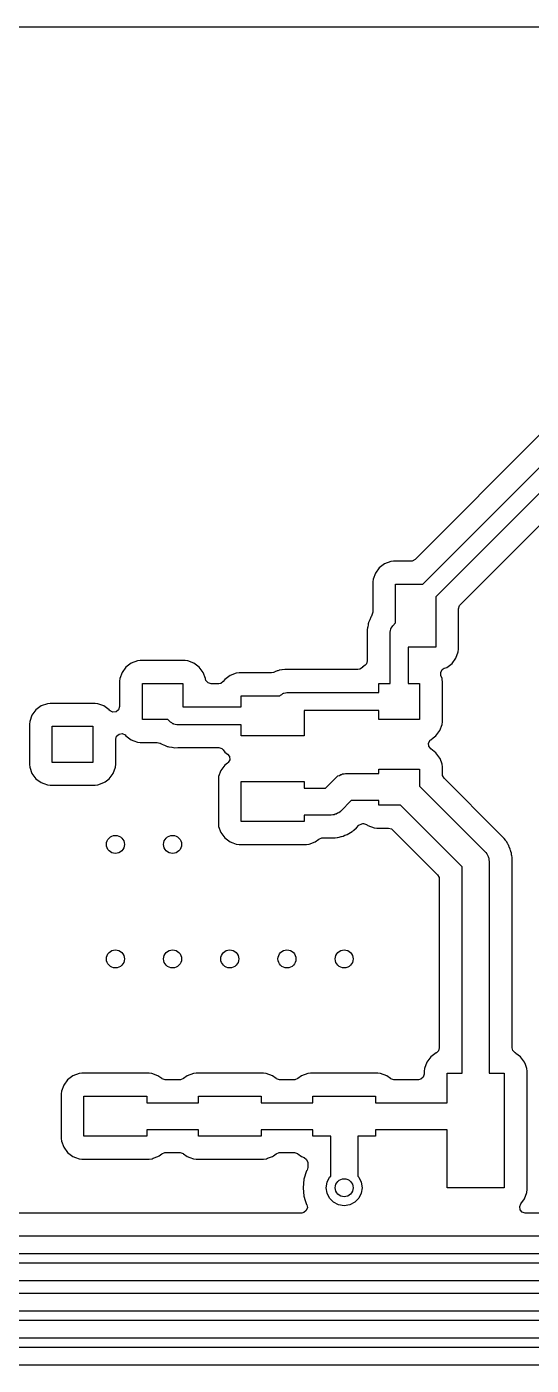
# Model space of a CAD drawing. Extents: x 0.01 to 3.19, y 0.01 to 3.99.
# Drawn here: x 1.072 to 1.514, y 2.82 to 3.99 of the extents above; entities that cross this region are included whole.
import ezdxf

# ---------------------------------------------------------------- set-up
doc = ezdxf.new("R2010")
doc.units = 0
doc.header["$MEASUREMENT"] = 0
doc.layers.add('BLACK', color=7, linetype='CONTINUOUS')

msp = doc.modelspace()

# ---------------------------------------------------------------- linework, layer by layer
at = {"layer": 'BLACK', "linetype": 'CONTINUOUS'}
for p, q in [((0.015374, 3.98959), (3.18463, 3.98959)), ((1.52353, 3.63548), (1.41202, 3.52397)), ((1.41886, 3.5025), (1.545, 3.62864)), ((1.55864, 3.62), (1.43, 3.49136)), ((1.45147, 3.48453), (1.56548, 3.59853)), ((1.3907, 3.52226), (1.38531, 3.52025)), ((1.39308, 3.52252), (1.3907, 3.52226)), ((1.3907, 3.52226), (1.3907, 3.52226)), ((1.40852, 3.52252), (1.39308, 3.52252)), ((1.40957, 3.52263), (1.40852, 3.52252)), ((1.41202, 3.52397), (1.40957, 3.52263)), ((1.37725, 3.51219), (1.37524, 3.5068)), ((1.3807, 3.5168), (1.37725, 3.51219)), ((1.37725, 3.51219), (1.37725, 3.51219)), ((1.38531, 3.52025), (1.3807, 3.5168)), ((1.38531, 3.52025), (1.38531, 3.52025)), ((1.37524, 3.5068), (1.37498, 3.50442)), ((1.37498, 3.50442), (1.37498, 3.47802)), ((1.37524, 3.5068), (1.37524, 3.5068)), ((1.395, 3.46864), (1.395, 3.5025)), ((1.395, 3.5025), (1.41886, 3.5025)), ((1.43, 3.49136), (1.43, 3.4475)), ((1.37392, 3.4748), (1.37348, 3.47402)), ((1.37408, 3.47517), (1.37392, 3.4748)), ((1.37417, 3.47531), (1.37408, 3.47517)), ((1.37419, 3.47534), (1.37417, 3.47531)), ((1.3742, 3.47535), (1.37419, 3.47534)), ((1.37424, 3.47542), (1.3742, 3.47535)), ((1.37498, 3.47802), (1.37422, 3.47543)), ((1.37422, 3.47543), (1.37424, 3.47542)), ((1.45002, 3.48102), (1.45081, 3.4837)), ((1.45002, 3.44559), (1.45002, 3.48102)), ((1.45081, 3.4837), (1.45147, 3.48453)), ((1.37053, 3.46476), (1.37008, 3.46233)), ((1.37055, 3.4649), (1.37053, 3.46476)), ((1.37085, 3.46735), (1.37055, 3.4649)), ((1.37099, 3.46773), (1.37085, 3.46735)), ((1.37123, 3.46859), (1.37099, 3.46773)), ((1.3713, 3.46899), (1.37123, 3.46859)), ((1.37232, 3.47124), (1.3713, 3.46899)), ((1.3713, 3.46899), (1.3713, 3.46899)), ((1.37237, 3.47138), (1.37232, 3.47124)), ((1.37325, 3.47369), (1.37237, 3.47138)), ((1.37348, 3.47402), (1.37325, 3.47369)), ((1.39055, 3.46192), (1.3907, 3.46323)), ((1.3907, 3.46323), (1.39094, 3.46361)), ((1.39094, 3.46361), (1.39104, 3.46405)), ((1.39104, 3.46405), (1.39186, 3.46508)), ((1.39186, 3.46508), (1.39256, 3.4662)), ((1.39256, 3.4662), (1.395, 3.46864)), ((1.37008, 3.46233), (1.37023, 3.45986)), ((1.37023, 3.45986), (1.37024, 3.45971)), ((1.37024, 3.45971), (1.37024, 3.43552)), ((1.39026, 3.46063), (1.39055, 3.46192)), ((1.39026, 3.41565), (1.39026, 3.46063)), ((1.43, 3.4475), (1.406, 3.4475)), ((1.406, 3.4475), (1.406, 3.41565)), ((1.44775, 3.43781), (1.44976, 3.4432)), ((1.44976, 3.4432), (1.45002, 3.44559)), ((1.15922, 3.42995), (1.15577, 3.42534)), ((1.16383, 3.4334), (1.15922, 3.42995)), ((1.16922, 3.43541), (1.16383, 3.4334)), ((1.16383, 3.4334), (1.16383, 3.4334)), ((1.17161, 3.43567), (1.16922, 3.43541)), ((1.16922, 3.43541), (1.16922, 3.43541)), ((1.21087, 3.43567), (1.17161, 3.43567)), ((1.17161, 3.43567), (1.17161, 3.43567)), ((1.21326, 3.43541), (1.21087, 3.43567)), ((1.21087, 3.43567), (1.21087, 3.43567)), ((1.21865, 3.4334), (1.21326, 3.43541)), ((1.21326, 3.43541), (1.21326, 3.43541)), ((1.22326, 3.42995), (1.21865, 3.4334)), ((1.21865, 3.4334), (1.21865, 3.4334)), ((1.22671, 3.42534), (1.22326, 3.42995)), ((1.29563, 3.42748), (1.29318, 3.42718)), ((1.29578, 3.4275), (1.29563, 3.42748)), ((1.2982, 3.42795), (1.29578, 3.4275)), ((1.30025, 3.42782), (1.2982, 3.42795)), ((1.30067, 3.4278), (1.30025, 3.42782)), ((1.30082, 3.4278), (1.30067, 3.4278)), ((1.36201, 3.4278), (1.30082, 3.4278)), ((1.36375, 3.42811), (1.36201, 3.4278)), ((1.36599, 3.42978), (1.36375, 3.42811)), ((1.36611, 3.42995), (1.36599, 3.42978)), ((1.36825, 3.43155), (1.36611, 3.42995)), ((1.36611, 3.42995), (1.36611, 3.42995)), ((1.36945, 3.43284), (1.36825, 3.43155)), ((1.37024, 3.43552), (1.36945, 3.43284)), ((1.43443, 3.42535), (1.43577, 3.42781)), ((1.43577, 3.42781), (1.43755, 3.42895)), ((1.43755, 3.42895), (1.43969, 3.42975)), ((1.43969, 3.42975), (1.43974, 3.42978)), ((1.43974, 3.42978), (1.4443, 3.4332)), ((1.4443, 3.4332), (1.44775, 3.43781)), ((1.44775, 3.43781), (1.44775, 3.43781)), ((1.44775, 3.43781), (1.44775, 3.43781)), ((1.15376, 3.41995), (1.1535, 3.41756)), ((1.1535, 3.41756), (1.1535, 3.39545)), ((1.15577, 3.42534), (1.15376, 3.41995)), ((1.15376, 3.41995), (1.15376, 3.41995)), ((1.15577, 3.42534), (1.15577, 3.42534)), ((1.17352, 3.38415), (1.17352, 3.41565)), ((1.17352, 3.41565), (1.20896, 3.41565)), ((1.20896, 3.41565), (1.20896, 3.39537)), ((1.22872, 3.41995), (1.22671, 3.42534)), ((1.22671, 3.42534), (1.22671, 3.42534)), ((1.22671, 3.42534), (1.22671, 3.42534)), ((1.22873, 3.41982), (1.22872, 3.41995)), ((1.22872, 3.41995), (1.22872, 3.41995)), ((1.22915, 3.41829), (1.22873, 3.41982)), ((1.23098, 3.41618), (1.22915, 3.41829)), ((1.23367, 3.41539), (1.23098, 3.41618)), ((1.24202, 3.41571), (1.24029, 3.41539)), ((1.24426, 3.41738), (1.24202, 3.41571)), ((1.2457, 3.4193), (1.24426, 3.41738)), ((1.25031, 3.42275), (1.2457, 3.4193)), ((1.2557, 3.42476), (1.25031, 3.42275)), ((1.25031, 3.42275), (1.25031, 3.42275)), ((1.25808, 3.42502), (1.2557, 3.42476)), ((1.2557, 3.42476), (1.2557, 3.42476)), ((1.28656, 3.42502), (1.25808, 3.42502)), ((1.28832, 3.42534), (1.28656, 3.42502)), ((1.28915, 3.42566), (1.28832, 3.42534)), ((1.28929, 3.42571), (1.28915, 3.42566)), ((1.29154, 3.42673), (1.28929, 3.42571)), ((1.29194, 3.4268), (1.29154, 3.42673)), ((1.2928, 3.42704), (1.29194, 3.4268)), ((1.29318, 3.42718), (1.2928, 3.42704)), ((1.38041, 3.40778), (1.38041, 3.41565)), ((1.38041, 3.41565), (1.39026, 3.41565)), ((1.406, 3.41565), (1.41585, 3.41565)), ((1.41585, 3.41565), (1.41585, 3.38415)), ((1.43463, 3.42257), (1.43443, 3.42535)), ((1.43561, 3.41995), (1.43463, 3.42257)), ((1.4358, 3.41816), (1.43561, 3.41995)), ((1.43561, 3.41995), (1.43561, 3.41995)), ((1.43587, 3.41756), (1.4358, 3.41816)), ((1.43587, 3.38224), (1.43587, 3.41756)), ((1.24029, 3.41539), (1.23367, 3.41539)), ((1.26, 3.39537), (1.26, 3.405)), ((1.26, 3.405), (1.29386, 3.405)), ((1.29386, 3.405), (1.29433, 3.40547)), ((1.29433, 3.40547), (1.29545, 3.40617)), ((1.29545, 3.40617), (1.29649, 3.407)), ((1.29649, 3.407), (1.29692, 3.4071)), ((1.29692, 3.4071), (1.2973, 3.40733)), ((1.2973, 3.40733), (1.29861, 3.40748)), ((1.29861, 3.40748), (1.2999, 3.40778)), ((1.2999, 3.40778), (1.38041, 3.40778)), ((1.08048, 3.39255), (1.07703, 3.38794)), ((1.08509, 3.396), (1.08048, 3.39255)), ((1.09048, 3.39801), (1.08509, 3.396)), ((1.08509, 3.396), (1.08509, 3.396)), ((1.09287, 3.39827), (1.09048, 3.39801)), ((1.09048, 3.39801), (1.09048, 3.39801)), ((1.13213, 3.39827), (1.09287, 3.39827)), ((1.09287, 3.39827), (1.09287, 3.39827)), ((1.13452, 3.39801), (1.13213, 3.39827)), ((1.13213, 3.39827), (1.13213, 3.39827)), ((1.13991, 3.396), (1.13452, 3.39801)), ((1.13452, 3.39801), (1.13452, 3.39801)), ((1.14452, 3.39255), (1.13991, 3.396)), ((1.13991, 3.396), (1.13991, 3.396)), ((1.14457, 3.39248), (1.14452, 3.39255)), ((1.14529, 3.3917), (1.14457, 3.39248)), ((1.15272, 3.39277), (1.1506, 3.39094)), ((1.1535, 3.39545), (1.15272, 3.39277)), ((1.20896, 3.39537), (1.26, 3.39537)), ((1.07502, 3.38255), (1.07476, 3.38016)), ((1.07703, 3.38794), (1.07502, 3.38255)), ((1.07502, 3.38255), (1.07502, 3.38255)), ((1.07703, 3.38794), (1.07703, 3.38794)), ((1.14784, 3.39054), (1.14529, 3.3917)), ((1.1506, 3.39094), (1.14784, 3.39054)), ((1.19585, 3.38415), (1.17352, 3.38415)), ((1.19807, 3.38193), (1.19585, 3.38415)), ((1.19919, 3.38123), (1.19807, 3.38193)), ((1.20023, 3.38041), (1.19919, 3.38123)), ((1.38041, 3.39203), (1.315, 3.39203)), ((1.315, 3.39203), (1.315, 3.37)), ((1.38041, 3.38415), (1.38041, 3.39203)), ((1.41585, 3.38415), (1.38041, 3.38415)), ((1.43561, 3.37985), (1.43587, 3.38224)), ((1.07476, 3.38016), (1.07476, 3.34484)), ((1.09478, 3.34675), (1.09478, 3.37825)), ((1.09478, 3.37825), (1.13022, 3.37825)), ((1.13022, 3.37825), (1.13022, 3.34675)), ((1.15024, 3.36695), (1.15102, 3.36963)), ((1.15102, 3.36963), (1.15314, 3.37146)), ((1.15314, 3.37146), (1.1559, 3.37186)), ((1.1559, 3.37186), (1.15845, 3.3707)), ((1.15845, 3.3707), (1.15917, 3.36992)), ((1.15917, 3.36992), (1.15922, 3.36985)), ((1.15922, 3.36985), (1.16383, 3.3664)), ((1.20066, 3.38031), (1.20023, 3.38041)), ((1.20104, 3.38007), (1.20066, 3.38031)), ((1.20235, 3.37992), (1.20104, 3.38007)), ((1.20364, 3.37963), (1.20235, 3.37992)), ((1.26, 3.37963), (1.20364, 3.37963)), ((1.26, 3.37), (1.26, 3.37963)), ((1.315, 3.37), (1.26, 3.37)), ((1.42779, 3.36809), (1.43015, 3.36985)), ((1.43015, 3.36985), (1.4336, 3.37446)), ((1.4336, 3.37446), (1.43561, 3.37985)), ((1.15024, 3.34484), (1.15024, 3.36695)), ((1.16383, 3.3664), (1.16383, 3.3664)), ((1.16383, 3.3664), (1.16383, 3.3664)), ((1.16383, 3.3664), (1.16616, 3.36553)), ((1.16616, 3.36553), (1.16922, 3.36439)), ((1.16922, 3.36439), (1.16922, 3.36439)), ((1.16922, 3.36439), (1.17161, 3.36413)), ((1.17161, 3.36413), (1.17161, 3.36413)), ((1.17161, 3.36413), (1.17161, 3.36413)), ((1.17161, 3.36413), (1.1866, 3.36413)), ((1.1866, 3.36413), (1.18881, 3.36352)), ((1.18881, 3.36352), (1.18883, 3.36358)), ((1.18883, 3.36358), (1.18911, 3.36345)), ((1.18911, 3.36345), (1.18911, 3.36345)), ((1.18911, 3.36345), (1.18947, 3.36329)), ((1.18947, 3.36329), (1.19025, 3.36285)), ((1.19025, 3.36285), (1.19058, 3.36262)), ((1.19058, 3.36262), (1.19188, 3.36213)), ((1.19188, 3.36213), (1.19289, 3.36174)), ((1.19289, 3.36174), (1.19303, 3.36169)), ((1.19303, 3.36169), (1.19528, 3.36067)), ((1.19528, 3.36067), (1.19568, 3.3606)), ((1.19568, 3.3606), (1.19654, 3.36036)), ((1.19654, 3.36036), (1.19692, 3.36022)), ((1.19692, 3.36022), (1.19937, 3.35992)), ((1.19937, 3.35992), (1.19952, 3.3599)), ((1.19952, 3.3599), (1.20195, 3.35945)), ((1.20195, 3.35945), (1.20441, 3.3596)), ((1.20441, 3.3596), (1.20456, 3.35961)), ((1.20456, 3.35961), (1.24029, 3.35961)), ((1.24029, 3.35961), (1.24297, 3.35882)), ((1.24297, 3.35882), (1.24426, 3.35762)), ((1.24426, 3.35762), (1.2457, 3.3557)), ((1.42376, 3.36355), (1.4251, 3.36601)), ((1.42396, 3.36077), (1.42376, 3.36355)), ((1.42563, 3.35853), (1.42396, 3.36077)), ((1.4251, 3.36601), (1.42563, 3.36647)), ((1.42563, 3.36647), (1.42779, 3.36809)), ((1.43015, 3.35515), (1.42563, 3.35853)), ((1.13022, 3.34675), (1.09478, 3.34675)), ((1.2457, 3.3557), (1.24801, 3.35397)), ((1.24801, 3.34603), (1.2457, 3.3443)), ((1.24801, 3.35397), (1.24968, 3.35173)), ((1.24854, 3.34649), (1.24801, 3.34603)), ((1.24988, 3.34895), (1.24854, 3.34649)), ((1.24968, 3.35173), (1.24988, 3.34895)), ((1.4336, 3.35054), (1.43015, 3.35515)), ((1.4338, 3.35), (1.4336, 3.35054)), ((1.4336, 3.35054), (1.4336, 3.35054)), ((1.4336, 3.35054), (1.4336, 3.35054)), ((1.43561, 3.34515), (1.4338, 3.35)), ((1.07476, 3.34484), (1.07502, 3.34245)), ((1.07502, 3.34245), (1.07502, 3.34245)), ((1.07502, 3.34245), (1.07703, 3.33706)), ((1.07703, 3.33706), (1.07703, 3.33706)), ((1.07703, 3.33706), (1.08048, 3.33245)), ((1.14452, 3.33245), (1.14797, 3.33706)), ((1.14797, 3.33706), (1.14998, 3.34245)), ((1.14797, 3.33706), (1.14797, 3.33706)), ((1.14797, 3.33706), (1.14797, 3.33706)), ((1.14998, 3.34245), (1.15001, 3.34276)), ((1.15001, 3.34276), (1.15024, 3.34484)), ((1.15024, 3.34484), (1.15024, 3.34484)), ((1.24024, 3.3343), (1.23998, 3.33192)), ((1.24225, 3.33969), (1.24024, 3.3343)), ((1.24024, 3.3343), (1.24024, 3.3343)), ((1.2457, 3.3443), (1.24225, 3.33969)), ((1.24225, 3.33969), (1.24225, 3.33969)), ((1.34287, 3.33345), (1.34316, 3.3337)), ((1.34316, 3.3337), (1.34326, 3.33383)), ((1.34326, 3.33383), (1.3435, 3.33397)), ((1.3435, 3.33397), (1.34455, 3.33484)), ((1.34455, 3.33484), (1.34579, 3.33539)), ((1.34579, 3.33539), (1.34695, 3.33611)), ((1.34695, 3.33611), (1.34776, 3.33626)), ((1.34776, 3.33626), (1.34852, 3.3366)), ((1.34852, 3.3366), (1.34988, 3.33666)), ((1.34988, 3.33666), (1.35122, 3.33691)), ((1.35122, 3.33691), (1.38041, 3.33691)), ((1.38041, 3.33691), (1.38041, 3.34085)), ((1.38041, 3.34085), (1.41585, 3.34085)), ((1.41585, 3.34085), (1.41585, 3.32605)), ((1.43587, 3.34276), (1.43561, 3.34515)), ((1.43561, 3.34515), (1.43561, 3.34515)), ((1.43587, 3.3364), (1.43587, 3.34276)), ((1.43587, 3.34276), (1.43587, 3.34276)), ((1.43598, 3.33535), (1.43587, 3.3364)), ((1.43732, 3.33289), (1.43598, 3.33535)), ((1.08048, 3.33245), (1.08509, 3.329)), ((1.08509, 3.329), (1.08509, 3.329)), ((1.08509, 3.329), (1.08509, 3.329)), ((1.08509, 3.329), (1.08742, 3.32813)), ((1.08742, 3.32813), (1.09048, 3.32699)), ((1.09048, 3.32699), (1.09048, 3.32699)), ((1.09048, 3.32699), (1.09287, 3.32673)), ((1.09287, 3.32673), (1.09287, 3.32673)), ((1.09287, 3.32673), (1.09287, 3.32673)), ((1.09287, 3.32673), (1.09287, 3.32673)), ((1.09287, 3.32673), (1.13213, 3.32673)), ((1.13213, 3.32673), (1.13452, 3.32699)), ((1.13213, 3.32673), (1.13213, 3.32673)), ((1.13213, 3.32673), (1.13213, 3.32673)), ((1.13213, 3.32673), (1.13213, 3.32673)), ((1.13452, 3.32699), (1.13991, 3.329)), ((1.13452, 3.32699), (1.13452, 3.32699)), ((1.13452, 3.32699), (1.13452, 3.32699)), ((1.13991, 3.329), (1.14098, 3.3298)), ((1.14098, 3.3298), (1.14452, 3.33245)), ((1.23998, 3.33192), (1.23998, 3.29308)), ((1.26, 3.295), (1.26, 3.33)), ((1.26, 3.33), (1.315, 3.33)), ((1.315, 3.33), (1.315, 3.32431)), ((1.315, 3.32431), (1.33373, 3.32431)), ((1.33373, 3.32431), (1.34287, 3.33345)), ((1.41585, 3.32605), (1.47335, 3.26855)), ((1.48497, 3.28524), (1.43732, 3.33289)), ((1.35611, 3.31329), (1.34697, 3.30415)), ((1.38041, 3.31329), (1.35611, 3.31329)), ((1.38041, 3.30935), (1.38041, 3.31329)), ((1.33862, 3.30069), (1.315, 3.30069)), ((1.315, 3.30069), (1.315, 3.295)), ((1.33996, 3.30094), (1.33862, 3.30069)), ((1.34133, 3.301), (1.33996, 3.30094)), ((1.34208, 3.30134), (1.34133, 3.301)), ((1.34289, 3.30149), (1.34208, 3.30134)), ((1.34405, 3.3022), (1.34289, 3.30149)), ((1.3453, 3.30276), (1.34405, 3.3022)), ((1.34635, 3.30363), (1.3453, 3.30276)), ((1.34658, 3.30377), (1.34635, 3.30363)), ((1.34668, 3.3039), (1.34658, 3.30377)), ((1.34697, 3.30415), (1.34668, 3.3039)), ((1.39914, 3.30935), (1.38041, 3.30935)), ((1.45319, 3.2553), (1.39914, 3.30935)), ((1.23998, 3.29308), (1.24024, 3.2907)), ((1.24024, 3.2907), (1.24024, 3.2907)), ((1.24024, 3.2907), (1.24225, 3.28531)), ((1.315, 3.295), (1.26, 3.295)), ((1.35719, 3.28657), (1.35778, 3.28694)), ((1.35778, 3.28694), (1.35859, 3.28746)), ((1.35859, 3.28746), (1.36072, 3.28959)), ((1.36072, 3.28959), (1.36295, 3.29181)), ((1.36295, 3.29181), (1.36541, 3.29315)), ((1.36541, 3.29315), (1.36646, 3.29327)), ((1.36646, 3.29327), (1.36684, 3.29327)), ((1.36684, 3.29327), (1.36952, 3.29248)), ((1.36952, 3.29248), (1.36981, 3.29228)), ((1.36981, 3.29228), (1.37043, 3.29181)), ((1.37043, 3.29181), (1.37072, 3.2916)), ((1.37072, 3.2916), (1.37611, 3.28959)), ((1.37611, 3.28959), (1.37611, 3.28959)), ((1.37611, 3.28959), (1.3785, 3.28933)), ((1.3785, 3.28933), (1.3785, 3.28933)), ((1.3785, 3.28933), (1.3785, 3.28933)), ((1.3785, 3.28933), (1.3888, 3.28933)), ((1.3888, 3.28933), (1.39148, 3.28854)), ((1.39148, 3.28854), (1.3923, 3.28788)), ((1.3923, 3.28788), (1.43172, 3.24847)), ((1.24225, 3.28531), (1.24225, 3.28531)), ((1.24225, 3.28531), (1.2457, 3.2807)), ((1.2457, 3.2807), (1.25031, 3.27725)), ((1.25031, 3.27725), (1.25031, 3.27725)), ((1.25031, 3.27725), (1.25031, 3.27725)), ((1.25031, 3.27725), (1.25263, 3.27638)), ((1.25263, 3.27638), (1.2557, 3.27524)), ((1.2557, 3.27524), (1.2557, 3.27524)), ((1.2557, 3.27524), (1.25808, 3.27498)), ((1.31692, 3.27498), (1.3193, 3.27524)), ((1.3193, 3.27524), (1.32469, 3.27725)), ((1.3193, 3.27524), (1.3193, 3.27524)), ((1.3193, 3.27524), (1.3193, 3.27524)), ((1.32469, 3.27725), (1.32476, 3.2773)), ((1.32476, 3.2773), (1.32794, 3.27968)), ((1.32794, 3.27968), (1.33056, 3.28066)), ((1.33056, 3.28066), (1.33091, 3.28067)), ((1.33091, 3.28067), (1.34221, 3.28067)), ((1.34221, 3.28067), (1.34383, 3.28104)), ((1.34221, 3.28067), (1.34221, 3.28067)), ((1.34383, 3.28104), (1.3441, 3.28109)), ((1.3441, 3.28109), (1.34575, 3.28127)), ((1.34575, 3.28127), (1.34732, 3.28182)), ((1.34732, 3.28182), (1.34758, 3.2819)), ((1.34758, 3.2819), (1.3492, 3.28227)), ((1.3492, 3.28227), (1.3507, 3.28299)), ((1.3507, 3.28299), (1.35095, 3.28309)), ((1.35095, 3.28309), (1.35252, 3.28364)), ((1.35252, 3.28364), (1.35393, 3.28452)), ((1.35393, 3.28452), (1.35417, 3.28466)), ((1.35417, 3.28466), (1.35566, 3.28538)), ((1.35566, 3.28538), (1.35696, 3.28641)), ((1.35696, 3.28641), (1.35719, 3.28657)), ((1.49004, 3.28017), (1.48497, 3.28524)), ((1.49093, 3.27876), (1.49004, 3.28017)), ((1.49109, 3.27854), (1.49093, 3.27876)), ((1.49212, 3.27724), (1.49109, 3.27854)), ((1.49275, 3.27594), (1.49212, 3.27724)), ((1.49284, 3.27574), (1.49275, 3.27594)), ((1.49298, 3.2755), (1.49284, 3.27574)), ((1.49343, 3.27477), (1.49298, 3.2755)), ((1.25808, 3.27498), (1.25808, 3.27498)), ((1.25808, 3.27498), (1.25809, 3.27498)), ((1.25809, 3.27498), (1.25809, 3.27498)), ((1.25809, 3.27498), (1.31691, 3.27498)), ((1.31691, 3.27498), (1.31691, 3.27498)), ((1.31691, 3.27498), (1.31692, 3.27498)), ((1.31692, 3.27498), (1.31692, 3.27498)), ((1.47335, 3.26855), (1.4736, 3.26825)), ((1.4736, 3.26825), (1.47373, 3.26815)), ((1.47373, 3.26815), (1.47387, 3.26792)), ((1.47387, 3.26792), (1.47474, 3.26687)), ((1.47474, 3.26687), (1.4753, 3.26562)), ((1.4753, 3.26562), (1.47601, 3.26446)), ((1.47601, 3.26446), (1.47616, 3.26365)), ((1.47616, 3.26365), (1.4765, 3.2629)), ((1.49386, 3.2741), (1.49343, 3.27477)), ((1.49441, 3.27253), (1.49386, 3.2741)), ((1.49451, 3.27227), (1.49441, 3.27253)), ((1.49523, 3.27078), (1.49451, 3.27227)), ((1.49547, 3.26973), (1.49523, 3.27078)), ((1.4956, 3.26916), (1.49547, 3.26973)), ((1.49568, 3.26889), (1.4956, 3.26916)), ((1.49623, 3.26732), (1.49568, 3.26889)), ((1.49641, 3.2657), (1.49623, 3.26732)), ((1.49641, 3.26568), (1.49641, 3.2657)), ((1.49646, 3.2654), (1.49641, 3.26568)), ((1.49656, 3.26496), (1.49646, 3.2654)), ((1.49683, 3.26378), (1.49656, 3.26496)), ((1.49683, 3.09726), (1.49683, 3.26378)), ((1.45319, 3.075), (1.45319, 3.2553)), ((1.4765, 3.2629), (1.47656, 3.26154)), ((1.47656, 3.26154), (1.47681, 3.2602)), ((1.47681, 3.2602), (1.47681, 3.075)), ((1.43172, 3.24847), (1.43306, 3.24601)), ((1.43306, 3.24601), (1.43317, 3.24496)), ((1.43317, 3.24496), (1.43317, 3.09726)), ((1.4257, 3.0893), (1.42225, 3.08469)), ((1.43031, 3.09275), (1.4257, 3.0893)), ((1.43059, 3.0929), (1.43031, 3.09275)), ((1.43238, 3.09458), (1.43059, 3.0929)), ((1.43317, 3.09726), (1.43238, 3.09458)), ((1.49744, 3.09488), (1.49683, 3.09726)), ((1.49941, 3.0929), (1.49744, 3.09488)), ((1.49969, 3.09275), (1.49941, 3.0929)), ((1.50019, 3.09238), (1.49969, 3.09275)), ((1.49969, 3.09275), (1.49969, 3.09275)), ((1.5043, 3.0893), (1.50019, 3.09238)), ((1.50775, 3.08469), (1.5043, 3.0893)), ((1.42024, 3.0793), (1.41998, 3.07692)), ((1.41998, 3.07692), (1.41998, 3.07429)), ((1.42225, 3.08469), (1.42024, 3.0793)), ((1.42024, 3.0793), (1.42024, 3.0793)), ((1.42225, 3.08469), (1.42225, 3.08469)), ((1.50848, 3.08274), (1.50775, 3.08469)), ((1.50775, 3.08469), (1.50775, 3.08469)), ((1.50775, 3.08469), (1.50775, 3.08469)), ((1.50976, 3.0793), (1.50848, 3.08274)), ((1.51002, 3.07692), (1.50976, 3.0793)), ((1.50976, 3.0793), (1.50976, 3.0793)), ((1.51002, 3.07691), (1.51002, 3.07692)), ((1.51002, 2.97309), (1.51002, 3.07691)), ((1.10475, 3.06469), (1.10274, 3.0593)), ((1.1082, 3.0693), (1.10475, 3.06469)), ((1.10475, 3.06469), (1.10475, 3.06469)), ((1.11281, 3.07275), (1.1082, 3.0693)), ((1.1182, 3.07476), (1.11281, 3.07275)), ((1.11281, 3.07275), (1.11281, 3.07275)), ((1.12058, 3.07502), (1.1182, 3.07476)), ((1.1182, 3.07476), (1.1182, 3.07476)), ((1.12059, 3.07502), (1.12058, 3.07502)), ((1.17941, 3.07502), (1.12059, 3.07502)), ((1.17942, 3.07502), (1.17941, 3.07502)), ((1.1818, 3.07476), (1.17942, 3.07502)), ((1.18719, 3.07275), (1.1818, 3.07476)), ((1.1818, 3.07476), (1.1818, 3.07476)), ((1.19044, 3.07032), (1.18719, 3.07275)), ((1.18719, 3.07275), (1.18719, 3.07275)), ((1.19073, 3.07012), (1.19044, 3.07032)), ((1.19341, 3.06933), (1.19073, 3.07012)), ((1.20659, 3.06933), (1.19341, 3.06933)), ((1.20694, 3.06934), (1.20659, 3.06933)), ((1.20956, 3.07032), (1.20694, 3.06934)), ((1.21281, 3.07275), (1.20956, 3.07032)), ((1.2182, 3.07476), (1.21281, 3.07275)), ((1.21281, 3.07275), (1.21281, 3.07275)), ((1.22058, 3.07502), (1.2182, 3.07476)), ((1.2182, 3.07476), (1.2182, 3.07476)), ((1.22059, 3.07502), (1.22058, 3.07502)), ((1.27941, 3.07502), (1.22059, 3.07502)), ((1.27942, 3.07502), (1.27941, 3.07502)), ((1.2818, 3.07476), (1.27942, 3.07502)), ((1.28719, 3.07275), (1.2818, 3.07476)), ((1.2818, 3.07476), (1.2818, 3.07476)), ((1.29044, 3.07032), (1.28719, 3.07275)), ((1.28719, 3.07275), (1.28719, 3.07275)), ((1.29073, 3.07012), (1.29044, 3.07032)), ((1.29341, 3.06933), (1.29073, 3.07012)), ((1.30659, 3.06933), (1.29341, 3.06933)), ((1.30694, 3.06934), (1.30659, 3.06933)), ((1.30956, 3.07032), (1.30694, 3.06934)), ((1.31281, 3.07275), (1.30956, 3.07032)), ((1.3182, 3.07476), (1.31281, 3.07275)), ((1.31281, 3.07275), (1.31281, 3.07275)), ((1.32058, 3.07502), (1.3182, 3.07476)), ((1.3182, 3.07476), (1.3182, 3.07476)), ((1.32059, 3.07502), (1.32058, 3.07502)), ((1.37941, 3.07502), (1.32059, 3.07502)), ((1.37942, 3.07502), (1.37941, 3.07502)), ((1.3818, 3.07476), (1.37942, 3.07502)), ((1.38719, 3.07275), (1.3818, 3.07476)), ((1.3818, 3.07476), (1.3818, 3.07476)), ((1.39044, 3.07032), (1.38719, 3.07275)), ((1.38719, 3.07275), (1.38719, 3.07275)), ((1.39073, 3.07012), (1.39044, 3.07032)), ((1.39341, 3.06933), (1.39073, 3.07012)), ((1.41502, 3.06933), (1.39341, 3.06933)), ((1.41708, 3.06978), (1.41502, 3.06933)), ((1.41919, 3.07161), (1.41708, 3.06978)), ((1.41998, 3.07429), (1.41919, 3.07161)), ((1.44, 3.04931), (1.44, 3.075)), ((1.44, 3.075), (1.45319, 3.075)), ((1.47681, 3.075), (1.49, 3.075)), ((1.49, 3.075), (1.49, 2.975)), ((1.10274, 3.0593), (1.10248, 3.05692)), ((1.10248, 3.05692), (1.10248, 3.01808)), ((1.10274, 3.0593), (1.10274, 3.0593)), ((1.1225, 3.02), (1.1225, 3.055)), ((1.1225, 3.055), (1.1775, 3.055)), ((1.1775, 3.055), (1.1775, 3.04931)), ((1.2225, 3.04931), (1.2225, 3.055)), ((1.2225, 3.055), (1.2775, 3.055)), ((1.2775, 3.055), (1.2775, 3.04931)), ((1.3225, 3.04931), (1.3225, 3.055)), ((1.3225, 3.055), (1.3775, 3.055)), ((1.3775, 3.055), (1.3775, 3.04931)), ((1.1775, 3.04931), (1.2225, 3.04931)), ((1.2775, 3.04931), (1.3225, 3.04931)), ((1.3775, 3.04931), (1.44, 3.04931)), ((1.10248, 3.01808), (1.10274, 3.0157)), ((1.1775, 3.02), (1.1225, 3.02)), ((1.2225, 3.02569), (1.1775, 3.02569)), ((1.1775, 3.02569), (1.1775, 3.02)), ((1.2225, 3.02), (1.2225, 3.02569)), ((1.2775, 3.02), (1.2225, 3.02)), ((1.3225, 3.02569), (1.2775, 3.02569)), ((1.2775, 3.02569), (1.2775, 3.02)), ((1.3225, 3.02), (1.3225, 3.02569)), ((1.33819, 3.02), (1.3225, 3.02)), ((1.33819, 2.98519), (1.33819, 3.02)), ((1.3775, 3.02), (1.36181, 3.02)), ((1.36181, 3.02), (1.36181, 2.98519)), ((1.44, 3.02569), (1.3775, 3.02569)), ((1.3775, 3.02569), (1.3775, 3.02)), ((1.44, 2.975), (1.44, 3.02569)), ((1.10274, 3.0157), (1.10274, 3.0157)), ((1.10274, 3.0157), (1.10475, 3.01031)), ((1.10475, 3.01031), (1.10475, 3.01031)), ((1.10475, 3.01031), (1.1082, 3.0057)), ((1.1082, 3.0057), (1.11281, 3.00225)), ((1.11281, 3.00225), (1.11281, 3.00225)), ((1.11281, 3.00225), (1.11281, 3.00225)), ((1.11281, 3.00225), (1.11513, 3.00138)), ((1.11513, 3.00138), (1.1182, 3.00024)), ((1.1182, 3.00024), (1.1182, 3.00024)), ((1.1182, 3.00024), (1.12058, 2.99998)), ((1.12058, 2.99998), (1.12058, 2.99998)), ((1.12058, 2.99998), (1.12059, 2.99998)), ((1.12059, 2.99998), (1.12059, 2.99998)), ((1.12059, 2.99998), (1.17941, 2.99998)), ((1.17941, 2.99998), (1.17941, 2.99998)), ((1.17941, 2.99998), (1.17942, 2.99998)), ((1.17942, 2.99998), (1.1818, 3.00024)), ((1.17942, 2.99998), (1.17942, 2.99998)), ((1.1818, 3.00024), (1.18213, 3.00036)), ((1.1818, 3.00024), (1.1818, 3.00024)), ((1.1818, 3.00024), (1.1818, 3.00024)), ((1.18213, 3.00036), (1.18306, 3.00071)), ((1.18306, 3.00071), (1.18719, 3.00225)), ((1.18719, 3.00225), (1.18817, 3.00298)), ((1.18817, 3.00298), (1.19044, 3.00468)), ((1.19044, 3.00468), (1.19306, 3.00566)), ((1.19306, 3.00566), (1.19341, 3.00567)), ((1.19341, 3.00567), (1.20659, 3.00567)), ((1.20659, 3.00567), (1.20927, 3.00488)), ((1.20927, 3.00488), (1.20956, 3.00468)), ((1.20956, 3.00468), (1.21281, 3.00225)), ((1.21281, 3.00225), (1.21281, 3.00225)), ((1.21281, 3.00225), (1.21281, 3.00225)), ((1.21281, 3.00225), (1.21513, 3.00138)), ((1.21513, 3.00138), (1.2182, 3.00024)), ((1.2182, 3.00024), (1.2182, 3.00024)), ((1.2182, 3.00024), (1.22058, 2.99998)), ((1.22058, 2.99998), (1.22058, 2.99998)), ((1.22058, 2.99998), (1.22059, 2.99998)), ((1.22059, 2.99998), (1.22059, 2.99998)), ((1.22059, 2.99998), (1.27941, 2.99998)), ((1.27941, 2.99998), (1.27941, 2.99998)), ((1.27941, 2.99998), (1.27942, 2.99998)), ((1.27942, 2.99998), (1.2818, 3.00024)), ((1.27942, 2.99998), (1.27942, 2.99998)), ((1.2818, 3.00024), (1.28213, 3.00036)), ((1.2818, 3.00024), (1.2818, 3.00024)), ((1.2818, 3.00024), (1.2818, 3.00024)), ((1.28213, 3.00036), (1.28306, 3.00071)), ((1.28306, 3.00071), (1.28719, 3.00225)), ((1.28719, 3.00225), (1.28817, 3.00298)), ((1.28817, 3.00298), (1.29044, 3.00468)), ((1.29044, 3.00468), (1.29306, 3.00566)), ((1.29306, 3.00566), (1.29341, 3.00567)), ((1.29341, 3.00567), (1.30659, 3.00567)), ((1.30659, 3.00567), (1.30927, 3.00488)), ((1.30927, 3.00488), (1.30956, 3.00468)), ((1.30956, 3.00468), (1.31281, 3.00225)), ((1.31281, 3.00225), (1.31494, 3.00145)), ((1.31494, 3.00145), (1.31718, 2.99978)), ((1.31718, 2.99978), (1.31816, 2.99716)), ((1.31816, 2.99716), (1.31817, 2.9968)), ((1.31817, 2.9968), (1.31817, 2.99273)), ((1.31714, 2.98963), (1.31482, 2.98248)), ((1.3175, 2.99025), (1.31714, 2.98963)), ((1.31714, 2.98963), (1.31714, 2.98963)), ((1.31817, 2.99273), (1.3175, 2.99025)), ((1.33502, 2.97987), (1.33726, 2.98426)), ((1.33726, 2.98426), (1.33819, 2.98519)), ((1.36181, 2.98519), (1.36274, 2.98426)), ((1.36274, 2.98426), (1.36498, 2.97987)), ((1.31482, 2.98248), (1.31404, 2.975)), ((1.31404, 2.975), (1.31482, 2.96752)), ((1.33425, 2.975), (1.33502, 2.97987)), ((1.33502, 2.97013), (1.33425, 2.975)), ((1.36498, 2.97987), (1.36575, 2.975)), ((1.36575, 2.975), (1.36498, 2.97013)), ((1.49, 2.975), (1.44, 2.975)), ((1.50976, 2.9707), (1.50982, 2.97124)), ((1.50982, 2.97124), (1.51002, 2.97308)), ((1.51002, 2.97308), (1.51002, 2.97309)), ((1.31482, 2.96752), (1.316, 2.96388)), ((1.316, 2.96388), (1.31714, 2.96037)), ((1.31714, 2.96037), (1.31714, 2.96037)), ((1.31714, 2.96037), (1.31714, 2.96037)), ((1.31714, 2.96037), (1.31717, 2.96033)), ((1.31717, 2.96033), (1.31717, 2.96031)), ((1.31717, 2.96031), (1.31725, 2.96013)), ((1.31725, 2.96013), (1.31722, 2.96012)), ((1.31722, 2.96012), (1.31783, 2.95762)), ((1.33726, 2.96574), (1.33502, 2.97013)), ((1.34074, 2.96226), (1.33726, 2.96574)), ((1.34513, 2.96002), (1.34074, 2.96226)), ((1.35, 2.95925), (1.34513, 2.96002)), ((1.35487, 2.96002), (1.35, 2.95925)), ((1.35926, 2.96226), (1.35487, 2.96002)), ((1.36274, 2.96574), (1.35926, 2.96226)), ((1.36498, 2.97013), (1.36274, 2.96574)), ((1.50346, 2.95856), (1.5044, 2.96083)), ((1.5044, 2.96083), (1.50775, 2.96531)), ((1.50775, 2.96531), (1.50976, 2.9707)), ((1.50775, 2.96531), (1.50775, 2.96531)), ((1.50775, 2.96531), (1.50775, 2.96531)), ((1.31287, 2.95289), (1.03861, 2.95289)), ((1.31471, 2.95325), (1.31287, 2.95289)), ((1.31691, 2.95498), (1.31471, 2.95325)), ((1.31783, 2.95762), (1.31691, 2.95498)), ((1.50386, 2.95579), (1.50346, 2.95856)), ((1.50569, 2.95368), (1.50386, 2.95579)), ((1.50837, 2.95289), (1.50569, 2.95368)), ((1.54163, 2.95289), (1.50837, 2.95289)), ((1.02826, 2.93287), (1.64674, 2.93287)), ((1.65, 2.91713), (1.025, 2.91713)), ((1.01848, 2.90925), (1.65652, 2.90925)), ((1.65978, 2.8935), (1.01522, 2.8935)), ((1.01145, 2.88287), (1.67174, 2.88287)), ((1.675, 2.86713), (1.00819, 2.86713)), ((1.00166, 2.85925), (1.68152, 2.85925)), ((1.68478, 2.8435), (0.998401, 2.8435)), ((0.991878, 2.83563), (1.69131, 2.83563)), ((1.69457, 2.81988), (0.988616, 2.81988))]:
    msp.add_line(p, q, dxfattribs=at)
at = {"layer": 'BLACK'}
for centre in [(1.15, 3.275), (1.2, 3.275), (1.15, 3.175), (1.2, 3.175), (1.25, 3.175), (1.3, 3.175), (1.35, 3.175), (1.35, 2.975)]:
    msp.add_circle(centre, 0.007874, dxfattribs=at)

doc.saveas('drawing.dxf')
